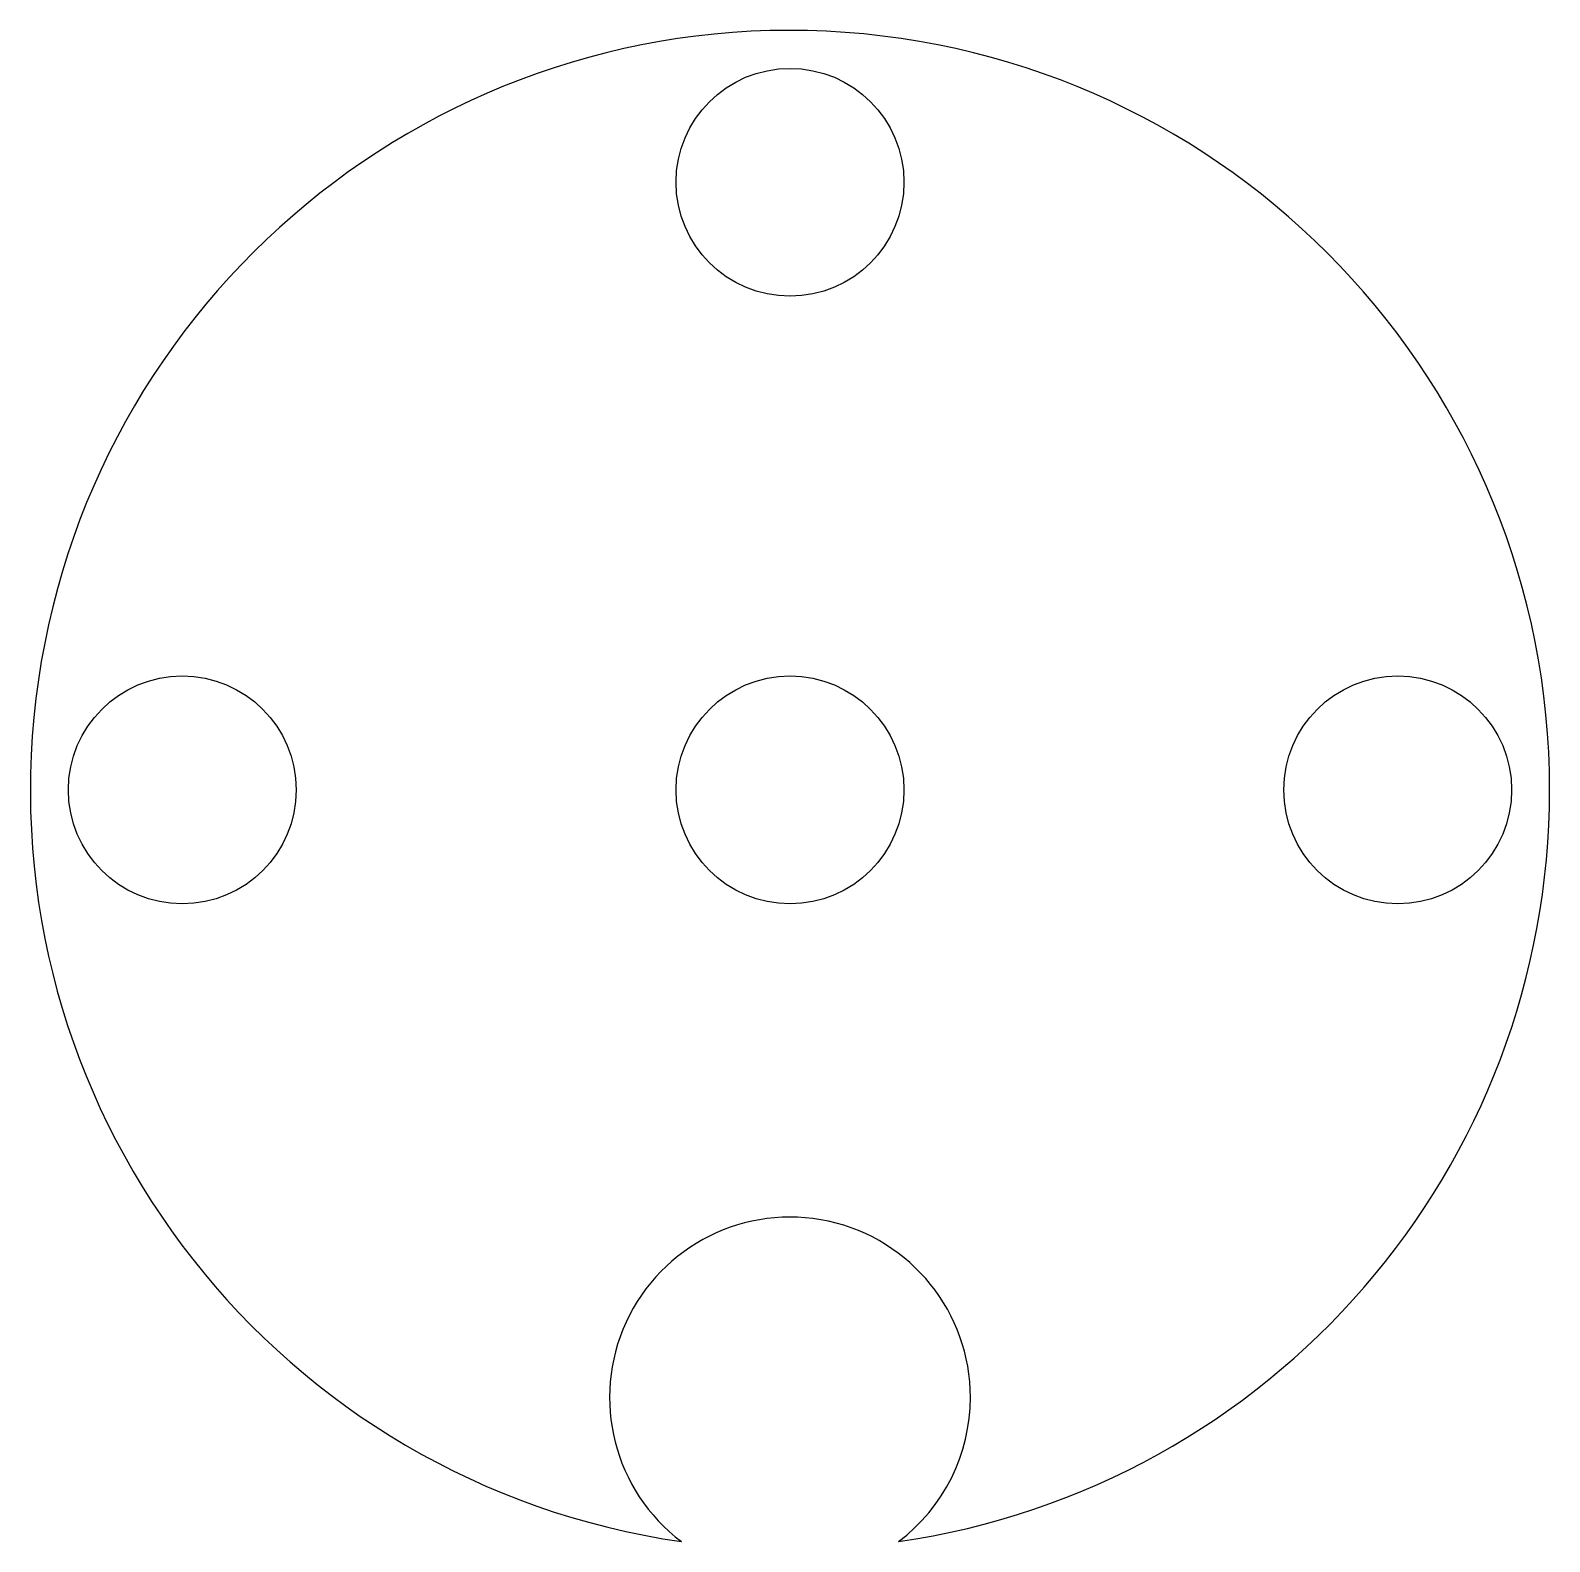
# Model space of a CAD drawing. Extents: x -20 to 20, y -19.8 to 20.
import ezdxf

# ---------------------------------------------------------------- set-up
doc = ezdxf.new("R2010")
doc.units = 0
doc.layers.add('Shape', color=7, linetype='CONTINUOUS')

msp = doc.modelspace()

# ---------------------------------------------------------------- linework, layer by layer
at = {"layer": 'Shape'}
for p, q in [((3, 16), (3, 16, 1)), ((3, 16), (3, 16, 1)), ((-13, 0), (-13, 0, 1)), ((-13, 0), (-13, 0, 1)), ((3, 0), (3, 0, 1)), ((3, 0), (3, 0, 1)), ((19, 0), (19, 0, 1)), ((19, 0), (19, 0, 1)), ((20, 0), (20, 0, 1)), ((20, 0), (20, 0, 1)), ((4.75, -16), (4.75, -16, 1)), ((4.75, -16), (4.75, -16, 1)), ((-2.85676, -19.7949), (-2.85676, -19.7949, 1)), ((-2.85676, -19.7949), (-2.85676, -19.7949, 1)), ((2.85676, -19.7949), (2.85676, -19.7949, 1)), ((2.85676, -19.7949), (2.85676, -19.7949, 1))]:
    msp.add_line(p, q, dxfattribs=at)
for centre in [(0, 16), (0, 16), (0, 16), (0, 16), (-16, 0), (-16, 0), (-16, 0), (-16, 0), (0, 0), (0, 0), (0, 0), (0, 0), (16, 0), (16, 0), (16, 0), (16, 0)]:
    msp.add_circle(centre, 3, dxfattribs=at)
for centre, radius, start, end in [((0, 0, 1), 20, 0, -98.2121), ((0, 0), 20, 0, -98.2121), ((0, 0), 20, 0, -98.2121), ((0, 0, 1), 20, 0, -98.2121), ((0, 0), 20, -81.7879, 0), ((0, 0, 1), 20, -81.7879, 0), ((0, 0), 20, -81.7879, 0), ((0, 0, 1), 20, -81.7879, 0), ((0, -16), 4.75, 0, -126.972), ((0, -16, 1), 4.75, 0, -126.972), ((0, -16, 1), 4.75, 0, -126.972), ((0, -16), 4.75, 0, -126.972), ((0, -16), 4.75, -53.0281, 0), ((0, -16), 4.75, -53.0281, 0), ((0, -16, 1), 4.75, -53.0281, 0), ((0, -16, 1), 4.75, -53.0281, 0)]:
    msp.add_arc(centre, radius, start, end, dxfattribs=at)

doc.saveas('drawing.dxf')
